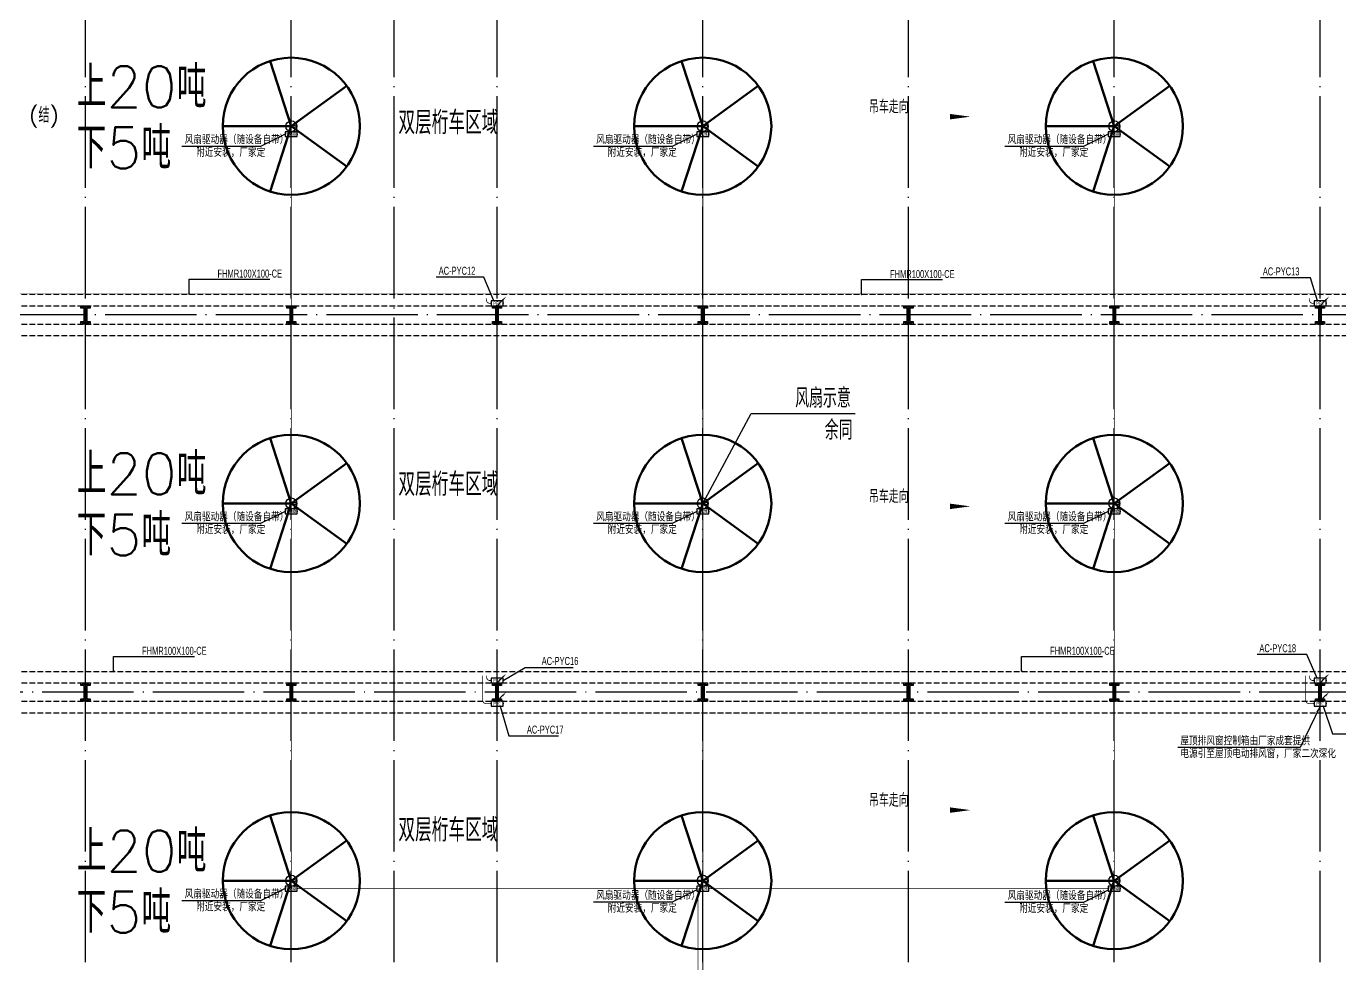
# Model space of a CAD drawing. Extents: x -1396510 to 1250330, y -1892470 to 1623980.
# Drawn here: x -221446 to -163992, y -794511 to -753507 of the extents above; entities that cross this region are included whole.
import ezdxf
from ezdxf.enums import TextEntityAlignment as Align

# ---------------------------------------------------------------- set-up
doc = ezdxf.new("R2010")
doc.units = 0
doc.header["$LTSCALE"] = 1000
doc.header["$MEASUREMENT"] = 0
doc.linetypes.add('DASH', pattern=[0.35, 0.25, -0.1])
doc.linetypes.add('DOTE', pattern=[2.42, 2, -0.2, 0.02, -0.2])
for name, color, linetype in [('A-AXIS-DOTE', 14, 'DOTE'), ('A-HATCH-2', 251, 'Continuous'), ('A-LIN-V', 9, 'Continuous'), ('A-WINDOW', 140, 'Continuous'), ('AS-COLN', 6, 'Continuous'), ('CABLETRAY_DIM', 3, 'Continuous'), ('CABLETRAY_FIRE', 1, 'DASH'), ('DIM-箱柜', 3, 'Continuous'), ('DIM_SYMB', 3, 'Continuous'), ('EQUIP-动力', 3, 'Continuous'), ('EQUIP-箱柜', 3, 'Continuous'), ('LWIRE', 4, 'Continuous'), ('PUB_TEXT', 7, 'Continuous'), ('TEL_LEAD', 3, 'Continuous'), ('WIRE-照明', 1, 'Continuous'), ('建-标高', 3, 'Continuous'), ('建-箭头', 3, 'Continuous')]:
    doc.layers.add(name, color=color, linetype=linetype)
doc.layers.add('A-云线2', color=3, linetype='Continuous', plot=False)
doc.styles.add('_TCH_DIM', font='SIMPLEX', dxfattribs={"bigfont": 'GBCBIG'})
doc.styles.add('_TEL_ATTDEF', font='GBENOR', dxfattribs={"width": 0.8, "height": 3, "bigfont": 'GBCBIG'})
doc.styles.add('_TEL_DIM', font='SIMPLEX', dxfattribs={"width": 0.8, "height": 3.5, "bigfont": 'HZTXT'})
doc.styles.add('A-STANDARD', font='SIMPLEX', dxfattribs={"bigfont": 'GBCBIG'})
doc.styles.add('HZTXT5', font='aa.shx', dxfattribs={"width": 0.7, "bigfont": 'hztxt.shx'})
doc.styles.get("Standard").update_dxf_attribs({"font": 'gbenor.shx', "bigfont": 'gbcbig.shx'})

# ---------------------------------------------------------------- blocks, each defined once
blk = doc.blocks.new('G$C2F382D44')
at = {"color": 0, "style": 'A-STANDARD'}
for s, p in [('上20吨', (-2949, 425)), ('下5吨', (-2952, -2245))]:
    blk.add_text(s, height=1800, dxfattribs=at).set_placement(p)
blk = doc.blocks.new('nt66')
at = {"layer": 'A-HATCH-2', "color": 8}
blk.add_lwpolyline([(-195840, 766870), (-195440, 766870), (-195440, 766758), (-195586, 766758), (-195586, 766182), (-195440, 766182), (-195440, 766070), (-195840, 766070), (-195840, 766182), (-195694, 766182), (-195694, 766758), (-195840, 766758)], close=True, dxfattribs=at)
at = {"layer": 'AS-COLN'}
blk.add_lwpolyline([(-195790, 766820), (-195490, 766820), (-195490, 766808), (-195636, 766808), (-195636, 766132), (-195490, 766132), (-195490, 766120), (-195790, 766120), (-195790, 766132), (-195644, 766132), (-195644, 766808), (-195790, 766808)], close=True, dxfattribs=at)
blk = doc.blocks.new('33333')
for p in [(-23214, -93400), (-14214, -93400), (-5214, -93400), (3786, -93400), (12786, -93400), (21786, -93400), (30786, -93400), (-23214, -109900), (-14214, -109900), (-5214, -109900), (3786, -109900), (12786, -109900), (21786, -109900), (30786, -109900)]:
    blk.add_blockref('nt66', p)
blk = doc.blocks.new('w42343')
at = {"layer": 'A-HATCH-2', "color": 8, "linetype": 'DASH'}
for p, q in [((-263654, 673970), (-128354, 673970)), ((-263654, 673470), (-128354, 673470)), ((-263654, 672670), (-128354, 672670)), ((-263654, 672170), (-128354, 672170)), ((-263654, 657470), (-128354, 657470)), ((-263654, 656970), (-128354, 656970)), ((-263654, 656170), (-128354, 656170)), ((-263654, 655670), (-128354, 655670))]:
    blk.add_line(p, q, dxfattribs=at)
blk = doc.blocks.new('w4324324')
at = {"layer": 'A-HATCH-2', "color": 0, "lineweight": 60}
for q in [(-1694760, 686605), (-1697614, 684532), (-1691907, 684532), (-1696524, 681178), (-1692997, 681178)]:
    blk.add_line((-1694760, 683605), q, dxfattribs=at)
blk.add_circle((-1694760, 683605), 3000, dxfattribs=at)
blk = doc.blocks.new('ner546')
at = {"layer": 'A-LIN-V', "color": 8}
for p in [(565280, 7256), (581780, 7256), (598280, 7256), (565280, -10744), (581780, -10744), (598280, -10744), (565280, -28744), (581780, -28744), (598280, -28744)]:
    blk.add_blockref('w4324324', p, dxfattribs=at)
blk = doc.blocks.new('世赫2#厂房一层0821')
at = {"layer": 'A-AXIS-DOTE', "color": 8, "ltscale": 2}
for p, q in [((66300, -87498.9), (66300, 6300)), ((75300, -87498.9), (75300, 6300)), ((79800, -87498.9), (79800, 6300)), ((84300, -87498.9), (84300, 6300)), ((93300, -87498.9), (93300, 6300)), ((102300, -87498.9), (102300, 6300)), ((111300, -87498.9), (111300, 6300)), ((120300, -87498.9), (120300, 6300)), ((163114.2, -49500), (-11095.8, -49500)), ((165204.2, -66000), (-11095.8, -66000))]:
    blk.add_line(p, q, dxfattribs=at)
at = {"layer": 'DIM_SYMB', "color": 8}
for p, q in [((93300, -57750), (95420, -53820)), ((95420, -53820), (99970, -53820))]:
    blk.add_line(p, q, dxfattribs=at)
at = {"layer": 'DIM_SYMB', "color": 8, "const_width": 100}
blk.add_lwpolyline([(93276.3, -57794, 1), (93323.7, -57706, 1)], format="xyb", close=True, dxfattribs=at)
at = {"layer": '建-箭头', "color": 8}
for points in [[(98107.8, -40831.1, 0, 0, 0), (105007.8, -40831.1, 0, 240, 0), (104107.8, -40831.1, 0, 0, 0)], [(98107.8, -57876.1, 0, 0, 0), (105007.8, -57876.1, 0, 240, 0), (104107.8, -57876.1, 0, 0, 0)], [(98107.8, -71161.1, 0, 0, 0), (105007.8, -71161.1, 0, 240, 0), (104107.8, -71161.1, 0, 0, 0)]]:
    blk.add_lwpolyline(points, format="xyseb", dxfattribs=at)
at = {"color": 8}
for p in [(68864.2, -40850), (68864.2, -57780), (68864.2, -74280)]:
    blk.add_blockref('G$C2F382D44', p, dxfattribs=at)
at = {"layer": 'A-LIN-V', "color": 8, "rotation": 90.00000000000001}
blk.add_blockref('ner546', (766160.7, 1055230), dxfattribs=at)
at = {"layer": 'A-WINDOW'}
for name in ['33333', 'w42343']:
    blk.add_blockref(name, (285154.2, -722570), dxfattribs=at)
at = {"layer": 'DIM_SYMB', "color": 7, "style": '_TCH_DIM'}
for s, p in [('风扇示意', (97343.1, -53557.5)), ('余同', (98637, -54957.5))]:
    blk.add_text(s, height=843.97, dxfattribs=at).set_placement(p)
at = {"layer": 'PUB_TEXT', "color": 8}
for p in [(79984.8, -41596.9), (79984.8, -57416.9), (79984.8, -72536.9)]:
    blk.add_text('双层桁车区域', height=1012.77, dxfattribs=at).set_placement(p)
at = {"layer": '建-标高', "color": 7, "style": 'A-STANDARD'}
blk.add_text('(结)', height=675.18, dxfattribs=at).set_placement((63833.6, -41100))
at = {"layer": '建-箭头', "color": 7, "style": 'A-STANDARD'}
for p in [(100570.1, -40684.2), (100570.1, -57729.2), (100570.1, -71014.2)]:
    blk.add_text('吊车走向', height=578.72, dxfattribs=at).set_placement(p)
blk = doc.blocks.new('$equip$00002854')
for p, q in [((-0.62, 0.13), (-0.1, 0.02)), ((-0.62, -0.13), (-0.62, 0.13)), ((0.62, 0.13), (0.1, 0.02)), ((0.62, -0.13), (0.62, 0.13)), ((-0.1, -0.02), (-0.62, -0.13)), ((0.1, -0.02), (0.62, -0.13))]:
    blk.add_line(p, q)
at = {"const_width": 0.0571}
blk.add_lwpolyline([(-0.69, 0, 1), (0.69, 0, 1), (-0.69, 0, 1.215985)], format="xyb", dxfattribs=at)
for radius in [0.688, 0.104]:
    blk.add_circle((0, 0), radius)
for p in [(-0.69, 0), (0, 0.69), (0.69, 0), (0, -0.69)]:
    blk.add_point(p)
at = {"color": 7, "style": '_TEL_DIM', "flags": 1}
for tag in ['A', 'REMARK']:
    blk.add_attdef(tag, text='', height=0.00002, dxfattribs=at).set_placement((0, 0), align=Align.MIDDLE_CENTER)
blk = doc.blocks.new('$equip$00002926')
for p, q in [((0.75, 0.6), (-0.75, 0.6)), ((-0.75, 0.6), (-0.75, 0)), ((-0.75, 0), (0.75, 0)), ((0.75, 0), (0.75, 0.6))]:
    blk.add_line(p, q)
at = {"const_width": 0.0571}
blk.add_lwpolyline([(-0.75, 0.6), (-0.75, 0), (0.75, 0), (0.75, 0.6), (-0.75, 0.6), (-0.75, 0)], dxfattribs=at)
for p in [(-0.75, 0.3), (0, 0.6), (0, 0), (0.75, 0.3)]:
    blk.add_point(p)
at = {"color": 7, "style": '_TEL_DIM'}
blk.add_attdef('$TEXT$', text='', height=0.4, dxfattribs=at).set_placement((0, 0.3), align=Align.MIDDLE_CENTER)
at = {"color": 7, "style": '_TEL_DIM', "flags": 1}
for tag in ['A', 'REMARK']:
    blk.add_attdef(tag, text='', height=0.00002, dxfattribs=at).set_placement((0, 0), align=Align.MIDDLE_CENTER)
blk = doc.blocks.new('$equip$00002708')
for p, q in [((-0.75, 0.6), (-0.75, 0)), ((0.75, 0.6), (-0.75, 0.6)), ((-0.75, 0), (0.75, 0)), ((0.75, 0), (0.75, 0.6))]:
    blk.add_line(p, q)
at = {"const_width": 0.0571}
blk.add_lwpolyline([(-0.75, 0.6), (-0.75, 0), (0.75, 0), (0.75, 0.6), (-0.75, 0.6), (-0.75, 0)], dxfattribs=at)
for p in [(-0.75, 0.3), (0, 0.6), (0, 0), (0.75, 0.3)]:
    blk.add_point(p)
at = {"color": 7, "style": '_TEL_DIM', "flags": 1}
for tag in ['REMARK', 'A']:
    blk.add_attdef(tag, text='', height=0.4, dxfattribs=at).set_placement((0, 0), align=Align.MIDDLE_CENTER)
at = {"color": 7, "style": '_TEL_DIM'}
blk.add_attdef('$TEXT$', text='', height=0.4, dxfattribs=at).set_placement((0, 0.3), align=Align.MIDDLE_CENTER)
blk = doc.blocks.new('$TelecSys$00000079')
for p, q in [((0.7, 0.7), (0, 0)), ((0.1, 0.1), (0.1, 0.1)), ((-0.1, -0.1), (-0.1, -0.1))]:
    blk.add_line(p, q)
at = {"const_width": 0.142}
blk.add_lwpolyline([(-0.07, 0, 1), (0.07, 0, 1)], format="xyb", close=True, dxfattribs=at)
blk.add_solid([(0.63, 0.77), (0.77, 0.63), (1.15, 1.15)])
at = {"width": 0.8, "flags": 9}
blk.add_attdef('A', (0, 0), '', height=0.00002, dxfattribs=at)

msp = doc.modelspace()

# ---------------------------------------------------------------- linework, layer by layer
at = {"layer": 'CABLETRAY_DIM'}
for p, q in [((-214325.2, -765210), (-214325.2, -764570)), ((-214325.2, -764570), (-210785.2, -764570)), ((-184905.2, -765230), (-184905.2, -764590)), ((-184905.2, -764590), (-181365.2, -764590)), ((-217625.2, -781710), (-217625.2, -781070)), ((-217625.2, -781070), (-214085.2, -781070)), ((-177905.2, -781710), (-177905.2, -781070)), ((-177905.2, -781070), (-174365.2, -781070))]:
    msp.add_line(p, q, dxfattribs=at)
at = {"layer": 'CABLETRAY_DIM', "const_width": 40}
for points in [[(-214325.2, -765230, 1), (-214325.2, -765190, 1)], [(-184905.2, -765250, 1), (-184905.2, -765210, 1)], [(-217625.2, -781730, 1), (-217625.2, -781690, 1)], [(-177905.2, -781730, 1), (-177905.2, -781690, 1)]]:
    msp.add_lwpolyline(points, format="xyb", close=True, dxfattribs=at)
at = {"layer": 'CABLETRAY_FIRE', "const_width": 7.5}
for points in [[(-262480, -765210), (-164112.4, -765210)], [(-164112.4, -765210), (-164112.4, -765410)], [(-164112.4, -765410), (-262480, -765410)], [(-262480, -781710), (-164313, -781710)], [(-164313, -781910), (-262480, -781910)], [(-164313, -781710), (-164313, -781910)]]:
    msp.add_lwpolyline(points, dxfattribs=at)
at = {"layer": 'DIM-箱柜'}
for p, q in [((-210116.7, -758225.6), (-211200, -758760)), ((-192116.7, -758225.6), (-193200, -758760)), ((-174116.7, -758225.6), (-175200, -758760)), ((-211200, -758760), (-214640, -758760)), ((-193200, -758760), (-196640, -758760)), ((-175200, -758760), (-178640, -758760)), ((-201430, -764480), (-203510, -764480)), ((-201000, -765520), (-201430, -764480)), ((-165270, -764510), (-167460, -764510)), ((-164970, -765520), (-165270, -764510)), ((-210116.7, -774725.6), (-211200, -775260)), ((-192116.7, -774725.6), (-193200, -775260)), ((-174116.7, -774725.6), (-175200, -775260)), ((-211200, -775260), (-214640, -775260)), ((-193200, -775260), (-196640, -775260)), ((-175200, -775260), (-178640, -775260)), ((-165430, -780990), (-167610, -780990)), ((-164980, -782020), (-165430, -780990)), ((-200720, -783240), (-200340, -784550)), ((-164854.2, -783240), (-165718.5, -785057.5)), ((-164720, -783240), (-164310, -784450)), ((-200340, -784550), (-198170, -784550)), ((-164310, -784450), (-162260, -784450)), ((-165718.5, -785057.5), (-171066.8, -785057.5)), ((-210116.7, -791225.6), (-211200, -791760)), ((-192116.7, -791285.6), (-193200, -791820)), ((-174116.7, -791295.6), (-175200, -791830)), ((-211200, -791760), (-214640, -791760)), ((-193200, -791820), (-196640, -791820)), ((-175200, -791830), (-178640, -791830))]:
    msp.add_line(p, q, dxfattribs=at)
for points in [[(-210116.7, -758225.6, 0, 80, 0), (-210385.7, -758358.3, 0, 0, 0)], [(-192116.7, -758225.6, 0, 80, 0), (-192385.7, -758358.3, 0, 0, 0)], [(-174116.7, -758225.6, 0, 80, 0), (-174385.7, -758358.3, 0, 0, 0)], [(-210116.7, -774725.6, 0, 80, 0), (-210385.7, -774858.3, 0, 0, 0)], [(-192116.7, -774725.6, 0, 80, 0), (-192385.7, -774858.3, 0, 0, 0)], [(-174116.7, -774725.6, 0, 80, 0), (-174385.7, -774858.3, 0, 0, 0)], [(-164854.2, -783240, 0, 80, 0), (-164983, -783510.9, 0, 0, 0)], [(-210116.7, -791225.6, 0, 80, 0), (-210385.7, -791358.3, 0, 0, 0)], [(-192116.7, -791285.6, 0, 80, 0), (-192385.7, -791418.3, 0, 0, 0)], [(-174116.7, -791295.6, 0, 80, 0), (-174385.7, -791428.3, 0, 0, 0)]]:
    msp.add_lwpolyline(points, format="xyseb", dxfattribs=at)
at = {"layer": 'TEL_LEAD'}
for p, q in [((-200591.7, -782125), (-199630, -781550)), ((-199630, -781550), (-197530, -781550))]:
    msp.add_line(p, q, dxfattribs=at)
at = {"layer": 'WIRE-照明', "linetype": 'Continuous', "const_width": 35}
for points in [[(-209854.2, -774139.4), (-209854.2, -758330.6)], [(-191854.2, -774139.4), (-191854.2, -758330.6)], [(-173854.2, -774139.4), (-173854.2, -758330.6)], [(-201320, -765475), (-201320, -765410)], [(-201170, -765625), (-201116.7, -765625)], [(-165320, -765475), (-165320, -765410)], [(-165170, -765625), (-165116.7, -765625)], [(-209854.2, -790639.4), (-209854.2, -774830.6)], [(-191854.2, -790639.4), (-191854.2, -774830.6)], [(-173854.2, -790639.4), (-173854.2, -774830.6)], [(-201480, -782985), (-201480, -781910)], [(-201310, -781975), (-201310, -781910)], [(-165480, -782985), (-165480, -781910)], [(-165310, -781975), (-165310, -781910)], [(-201160, -782125), (-201116.7, -782125)], [(-165160, -782125), (-165116.7, -782125)], [(-201330, -783135), (-201116.7, -783135)], [(-165330, -783135), (-165116.7, -783135)], [(-209591.7, -791225.6), (-192116.7, -791225.6)], [(-192064.2, -798260), (-192064.2, -791330.6)], [(-191854.2, -799224), (-191854.2, -791330.6)], [(-191591.7, -791225.6), (-174116.7, -791225.6)]]:
    msp.add_lwpolyline(points, dxfattribs=at)
for points in [[(-201320, -765475, 0.4142136), (-201170, -765625)], [(-165320, -765475, 0.4142136), (-165170, -765625)], [(-201310, -781975, 0.4142136), (-201160, -782125)], [(-165310, -781975, 0.4142136), (-165160, -782125)], [(-201480, -782985, 0.4142136), (-201330, -783135)], [(-165480, -782985, 0.4142136), (-165330, -783135)]]:
    msp.add_lwpolyline(points, format="xyb", dxfattribs=at)

# ---------------------------------------------------------------- block references
at = {"layer": 'A-云线2'}
msp.add_blockref('世赫2#厂房一层0821', (-285154.2, -716630), dxfattribs=at)
at = {"layer": 'EQUIP-动力', "xscale": 350, "yscale": 350, "zscale": 350}
for p in [(-209854.2, -757880), (-191854.2, -757880), (-173854.2, -757880), (-209854.2, -774380), (-191854.2, -774380), (-173854.2, -774380), (-209854.2, -790880), (-191854.2, -790880), (-173854.2, -790880)]:
    msp.add_blockref('$equip$00002854', p, dxfattribs=at)
at = {"layer": 'EQUIP-箱柜'}
ref = msp.add_blockref('$equip$00002926', (-209854.2, -758330.6), dxfattribs=dict(at, xscale=350, yscale=350, zscale=350))
ref.add_attrib('$TEXT$', '驱动器', dxfattribs={"layer": '0', "color": 7, "height": 140, "style": '_TEL_ATTDEF'}).set_placement((-209854.2, -758225.6), align=Align.MIDDLE_CENTER)
ref = msp.add_blockref('$equip$00002926', (-191854.2, -758330.6), dxfattribs=dict(at, xscale=350, yscale=350, zscale=350))
ref.add_attrib('$TEXT$', '驱动器', dxfattribs={"layer": '0', "color": 7, "height": 140, "style": '_TEL_ATTDEF'}).set_placement((-191854.2, -758225.6), align=Align.MIDDLE_CENTER)
ref = msp.add_blockref('$equip$00002926', (-173854.2, -758330.6), dxfattribs=dict(at, xscale=350, yscale=350, zscale=350))
ref.add_attrib('$TEXT$', '驱动器', dxfattribs={"layer": '0', "color": 7, "height": 140, "style": '_TEL_ATTDEF'}).set_placement((-173854.2, -758225.6), align=Align.MIDDLE_CENTER)
ref = msp.add_blockref('$equip$00002708', (-200854.2, -765730), dxfattribs=dict(at, xscale=350, yscale=350, zscale=350))
ref.add_attrib('$TEXT$', 'PFC', dxfattribs={"layer": '0', "color": 7, "height": 140, "style": '_TEL_ATTDEF'}).set_placement((-200854.2, -765625), align=Align.MIDDLE_CENTER)
ref = msp.add_blockref('$equip$00002708', (-164854.2, -765730), dxfattribs=dict(at, xscale=350, yscale=350, zscale=350))
ref.add_attrib('$TEXT$', 'PFC', dxfattribs={"layer": '0', "color": 7, "height": 140, "style": '_TEL_ATTDEF'}).set_placement((-164854.2, -765625), align=Align.MIDDLE_CENTER)
ref = msp.add_blockref('$equip$00002926', (-209854.2, -774830.6), dxfattribs=dict(at, xscale=350, yscale=350, zscale=350))
ref.add_attrib('$TEXT$', '驱动器', dxfattribs={"layer": '0', "color": 7, "height": 140, "style": '_TEL_ATTDEF'}).set_placement((-209854.2, -774725.6), align=Align.MIDDLE_CENTER)
ref = msp.add_blockref('$equip$00002926', (-191854.2, -774830.6), dxfattribs=dict(at, xscale=350, yscale=350, zscale=350))
ref.add_attrib('$TEXT$', '驱动器', dxfattribs={"layer": '0', "color": 7, "height": 140, "style": '_TEL_ATTDEF'}).set_placement((-191854.2, -774725.6), align=Align.MIDDLE_CENTER)
ref = msp.add_blockref('$equip$00002926', (-173854.2, -774830.6), dxfattribs=dict(at, xscale=350, yscale=350, zscale=350))
ref.add_attrib('$TEXT$', '驱动器', dxfattribs={"layer": '0', "color": 7, "height": 140, "style": '_TEL_ATTDEF'}).set_placement((-173854.2, -774725.6), align=Align.MIDDLE_CENTER)
ref = msp.add_blockref('$equip$00002708', (-200854.2, -782230), dxfattribs=dict(at, xscale=350, yscale=350, zscale=350))
ref.add_attrib('$TEXT$', 'PFC', dxfattribs={"layer": '0', "color": 7, "height": 140, "style": '_TEL_ATTDEF'}).set_placement((-200854.2, -782125), align=Align.MIDDLE_CENTER)
ref = msp.add_blockref('$equip$00002708', (-164854.2, -782230), dxfattribs=dict(at, xscale=350, yscale=350, zscale=350))
ref.add_attrib('$TEXT$', 'PFC', dxfattribs={"layer": '0', "color": 7, "height": 140, "style": '_TEL_ATTDEF'}).set_placement((-164854.2, -782125), align=Align.MIDDLE_CENTER)
ref = msp.add_blockref('$equip$00002708', (-200854.2, -783240), dxfattribs=dict(at, xscale=350, yscale=350, zscale=350))
ref.add_attrib('$TEXT$', 'PFC', dxfattribs={"layer": '0', "color": 7, "height": 140, "style": '_TEL_ATTDEF'}).set_placement((-200854.2, -783135), align=Align.MIDDLE_CENTER)
ref = msp.add_blockref('$equip$00002708', (-164854.2, -783240), dxfattribs=dict(at, xscale=350, yscale=350, zscale=350))
ref.add_attrib('$TEXT$', 'PFC', dxfattribs={"layer": '0', "color": 7, "height": 140, "style": '_TEL_ATTDEF'}).set_placement((-164854.2, -783135), align=Align.MIDDLE_CENTER)
ref = msp.add_blockref('$equip$00002926', (-209854.2, -791330.6), dxfattribs=dict(at, xscale=350, yscale=350, zscale=350))
ref.add_attrib('$TEXT$', '驱动器', dxfattribs={"layer": '0', "color": 7, "height": 140, "style": '_TEL_ATTDEF'}).set_placement((-209854.2, -791225.6), align=Align.MIDDLE_CENTER)
ref = msp.add_blockref('$equip$00002926', (-191854.2, -791330.6), dxfattribs=dict(at, xscale=350, yscale=350, zscale=350))
ref.add_attrib('$TEXT$', '驱动器', dxfattribs={"layer": '0', "color": 7, "height": 140, "style": '_TEL_ATTDEF'}).set_placement((-191854.2, -791225.6), align=Align.MIDDLE_CENTER)
ref = msp.add_blockref('$equip$00002926', (-173854.2, -791330.6), dxfattribs=dict(at, xscale=350, yscale=350, zscale=350))
ref.add_attrib('$TEXT$', '驱动器', dxfattribs={"layer": '0', "color": 7, "height": 140, "style": '_TEL_ATTDEF'}).set_placement((-173854.2, -791225.6), align=Align.MIDDLE_CENTER)
at = {"layer": 'LWIRE', "xscale": 350, "yscale": 350, "zscale": 350}
for p in [(-200854.2, -765730), (-164854.2, -765730), (-200854.2, -782230), (-164854.2, -782230), (-200854.2, -783030), (-164854.2, -783030)]:
    msp.add_blockref('$TelecSys$00000079', p, dxfattribs=at)

# ---------------------------------------------------------------- texts
at = {"layer": 'CABLETRAY_DIM', "color": 7, "style": 'HZTXT5', "width": 0.7}
for p in [(-213079.3, -764500), (-183659.3, -764520), (-216379.3, -781000), (-176659.3, -781000)]:
    msp.add_text('FHMR100X100-CE', height=350, dxfattribs=at).set_placement(p)
at = {"layer": 'DIM-箱柜', "color": 7}
for s, style, width, p in [('风扇驱动器（随设备自带）', '_TEL_DIM', 0.8, (-214517.3, -758655)), ('风扇驱动器（随设备自带）', '_TEL_DIM', 0.8, (-196517.3, -758655)), ('风扇驱动器（随设备自带）', '_TEL_DIM', 0.8, (-178517.3, -758655)), ('附近安装，厂家定', '_TEL_DIM', 0.8, (-214014.6, -759215)), ('附近安装，厂家定', '_TEL_DIM', 0.8, (-196014.6, -759215)), ('附近安装，厂家定', '_TEL_DIM', 0.8, (-178014.6, -759215)), ('AC-PYC12', 'HZTXT5', 0.7, (-203405, -764375)), ('AC-PYC13', 'HZTXT5', 0.7, (-167355, -764405)), ('风扇驱动器（随设备自带）', '_TEL_DIM', 0.8, (-214517.3, -775155)), ('风扇驱动器（随设备自带）', '_TEL_DIM', 0.8, (-196517.3, -775155)), ('风扇驱动器（随设备自带）', '_TEL_DIM', 0.8, (-178517.3, -775155)), ('附近安装，厂家定', '_TEL_DIM', 0.8, (-214014.6, -775715)), ('附近安装，厂家定', '_TEL_DIM', 0.8, (-196014.6, -775715)), ('附近安装，厂家定', '_TEL_DIM', 0.8, (-178014.6, -775715)), ('AC-PYC18', 'HZTXT5', 0.7, (-167505, -780885)), ('AC-PYC17', 'HZTXT5', 0.7, (-199547.4, -784445)), ('屋顶排风窗控制箱由厂家成套提供', '_TEL_DIM', 0.8, (-170961.8, -784952.5)), ('电源引至屋顶电动排风窗，厂家二次深化', '_TEL_DIM', 0.8, (-170961.8, -785512.5)), ('风扇驱动器（随设备自带）', '_TEL_DIM', 0.8, (-214517.3, -791655)), ('风扇驱动器（随设备自带）', '_TEL_DIM', 0.8, (-196517.3, -791715)), ('风扇驱动器（随设备自带）', '_TEL_DIM', 0.8, (-178517.3, -791725)), ('附近安装，厂家定', '_TEL_DIM', 0.8, (-214014.6, -792215)), ('附近安装，厂家定', '_TEL_DIM', 0.8, (-196014.6, -792275)), ('附近安装，厂家定', '_TEL_DIM', 0.8, (-178014.6, -792285))]:
    msp.add_text(s, height=350, dxfattribs=dict(at, style=style, width=width)).set_placement(p)
at = {"layer": 'TEL_LEAD', "color": 7, "style": 'HZTXT5', "width": 0.7}
msp.add_text('AC-PYC16', height=350, dxfattribs=at).set_placement((-198899.5, -781445))

doc.saveas('drawing.dxf')
